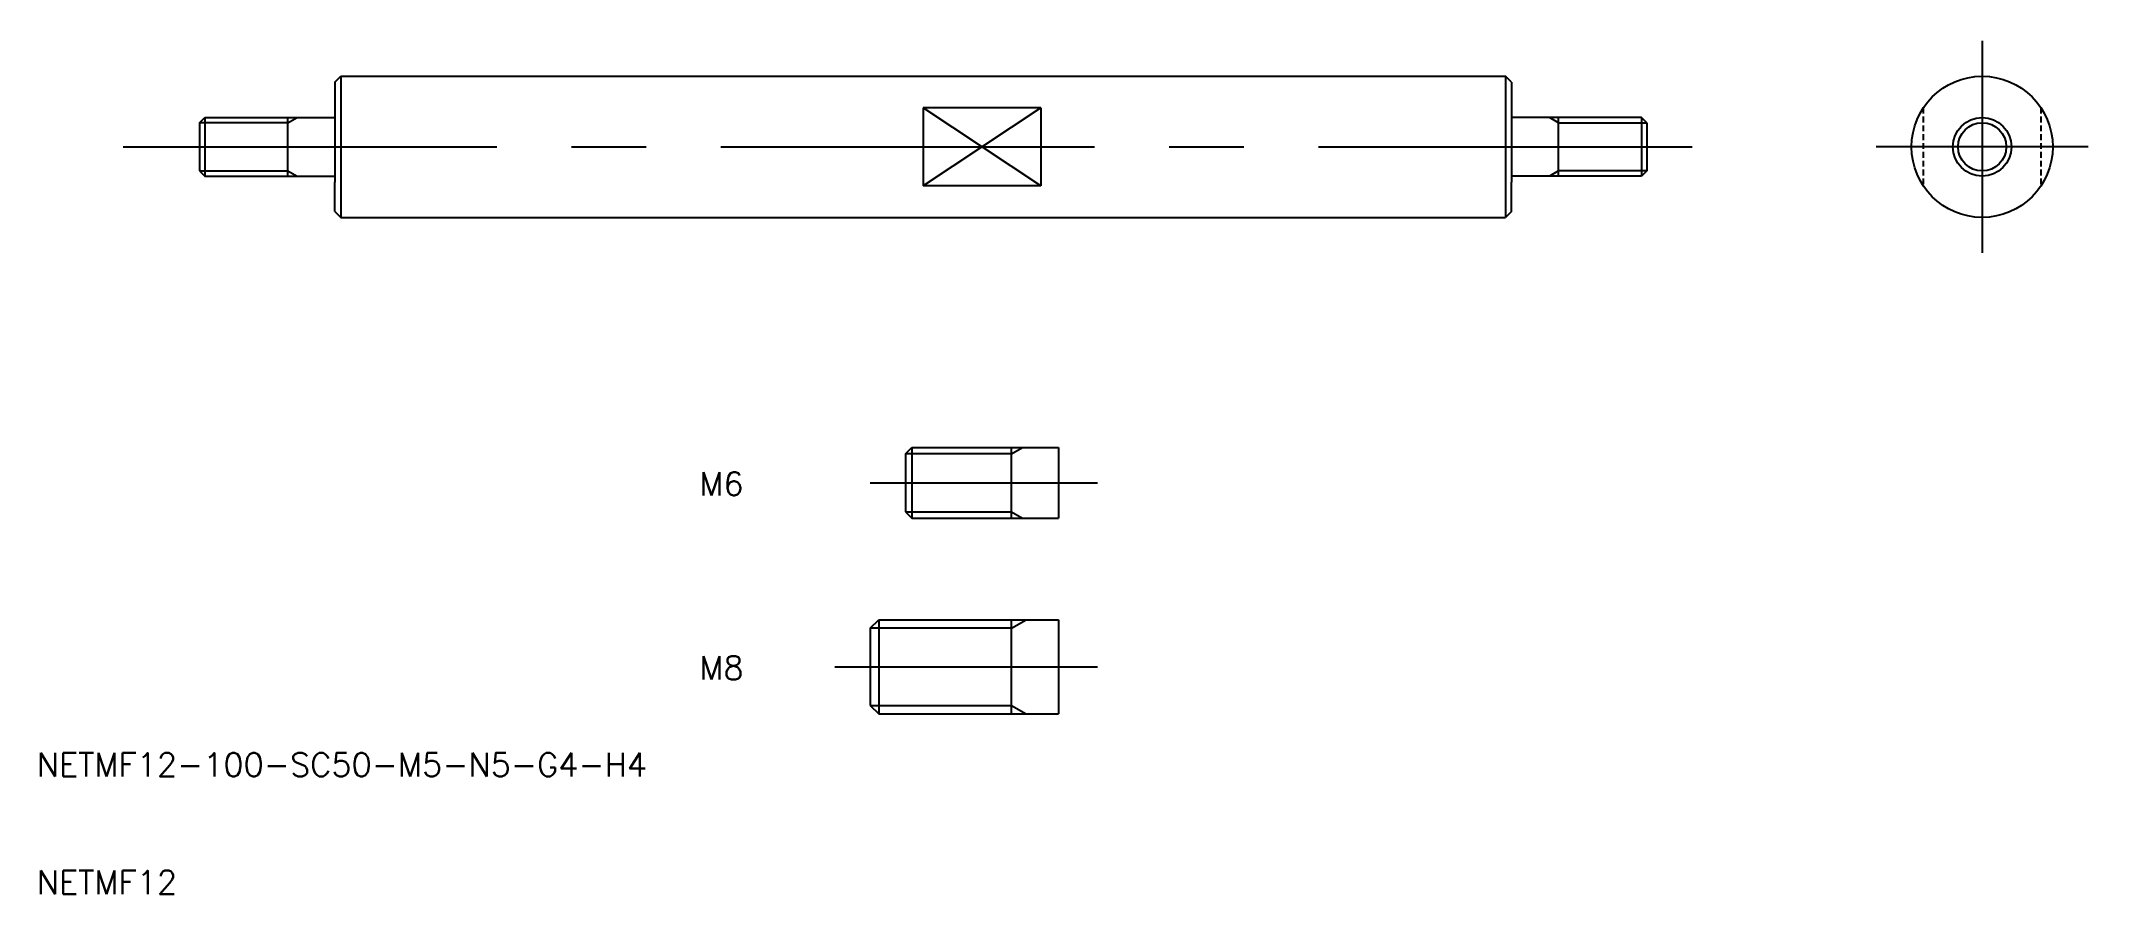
# Model space of a CAD drawing. Extents: x 225 to 399, y -14 to 59.
import ezdxf

# ---------------------------------------------------------------- set-up
doc = ezdxf.new("R2010")
doc.units = 0
doc.linetypes.add('CENTER', pattern=[50.8, 31.75, -6.35, 6.35, -6.35])
doc.linetypes.add('DASHED', pattern=[0.75, 0.5, -0.25])
doc.layers.get('0').update_dxf_attribs({"linetype": 'CONTINUOUS'})
doc.layers.add('CENTER', color=1, linetype='CENTER')
doc.styles.get("Standard").update_dxf_attribs({"font": 'txt.shx', "bigfont": 'extfont.shx'})

msp = doc.modelspace()

# ---------------------------------------------------------------- linework, layer by layer
at = {"color": 7, "linetype": 'CONTINUOUS'}
for p, q in [((250, 55.5), (250.5, 56)), ((250.5, 56), (349.5, 56)), ((250.5, 56), (250.5, 44)), ((349.5, 56), (349.5, 44)), ((350, 55.5), (349.5, 56)), ((250, 55.5), (250, 53)), ((350, 55.5), (350, 53)), ((238.5, 52.05), (238.95, 52.5)), ((238.95, 52.5), (250, 52.5)), ((238.95, 52.5), (238.95, 47.5)), ((246, 47.5), (246, 52.5)), ((250, 53), (250, 47)), ((300, 53.32), (300, 46.68)), ((310, 53.32), (300, 53.32)), ((310, 53.32), (310, 46.68)), ((350, 53), (350, 47)), ((361.05, 52.5), (350, 52.5)), ((354, 47.5), (354, 52.5)), ((361.5, 52.05), (361.05, 52.5)), ((361.05, 52.5), (361.05, 47.5)), ((238.5, 52.05), (238.5, 47.95)), ((361.5, 52.05), (361.5, 47.95)), ((238.5, 47.95), (238.95, 47.5)), ((238.95, 47.5), (250, 47.5)), ((250, 44.5), (250, 47)), ((361.05, 47.5), (350, 47.5)), ((350, 44.5), (350, 47)), ((361.5, 47.95), (361.05, 47.5)), ((310, 46.68), (300, 46.68)), ((250, 44.5), (250.5, 44)), ((250.5, 44), (349.5, 44)), ((350, 44.5), (349.5, 44)), ((298.49, 23.9), (299.03, 24.45)), ((299.03, 24.45), (299.03, 18.45)), ((299.03, 24.45), (311.49, 24.45)), ((307.49, 18.45), (307.49, 24.45)), ((311.49, 24.45), (311.49, 18.45)), ((298.49, 23.9), (298.49, 18.99)), ((298.49, 18.99), (299.03, 18.45)), ((299.03, 18.45), (311.49, 18.45)), ((295.49, 9.08), (296.22, 9.8)), ((295.49, 9.08), (295.49, 2.52)), ((296.22, 9.8), (311.49, 9.8)), ((296.22, 9.8), (296.22, 1.8)), ((307.49, 1.8), (307.49, 9.8)), ((311.49, 9.8), (311.49, 1.8)), ((295.49, 2.52), (296.22, 1.8)), ((296.22, 1.8), (311.49, 1.8))]:
    msp.add_line(p, q, dxfattribs=at)
at = {"color": 3, "linetype": 'CONTINUOUS'}
for p, q in [((246, 52.05), (246.78, 52.5)), ((310, 53.32), (300, 46.68)), ((310, 46.68), (300, 53.32)), ((354, 52.05), (353.22, 52.5)), ((246, 52.05), (238.5, 52.05)), ((354, 52.05), (361.5, 52.05)), ((238.5, 47.95), (246, 47.95)), ((246, 47.95), (246.78, 47.5)), ((354, 47.95), (353.22, 47.5)), ((361.5, 47.95), (354, 47.95)), ((307.49, 23.9), (308.43, 24.45)), ((307.49, 23.9), (298.49, 23.9)), ((298.49, 18.99), (307.49, 18.99)), ((307.49, 18.99), (308.43, 18.45)), ((307.49, 9.08), (295.49, 9.08)), ((307.49, 9.08), (308.74, 9.8)), ((295.49, 2.52), (307.49, 2.52)), ((307.49, 2.52), (308.74, 1.8))]:
    msp.add_line(p, q, dxfattribs=at)
at = {"color": 3, "linetype": 'DASHED'}
for p, q in [((385, 53.32), (385, 46.68)), ((395, 53.32), (395, 46.68))]:
    msp.add_line(p, q, dxfattribs=at)
at = {"color": 7, "linetype": 'CONTINUOUS'}
for radius in [6, 2.5]:
    msp.add_circle((390, 50), radius, dxfattribs=at)
at = {"color": 3, "linetype": 'CONTINUOUS'}
msp.add_circle((390, 50), 2.05, dxfattribs=at)
at = {"layer": 'CENTER', "color": 1, "linetype": 'CENTER'}
for p, q in [((390, 59), (390, 41)), ((390, 59), (390, 41)), ((390, 59), (390, 41)), ((232, 50), (368, 50)), ((399, 50), (381, 50)), ((295.49, 21.45), (314.82, 21.45)), ((292.49, 5.8), (314.82, 5.8))]:
    msp.add_line(p, q, dxfattribs=at)

# ---------------------------------------------------------------- texts
at = {"color": 7, "linetype": 'CONTINUOUS'}
for s, p in [('M6', (280.97, 20.36)), ('M8', (280.97, 4.72)), ('NETMF12-100-SC50-M5-N5-G4-H4', (224.67, -3.51)), ('NETMF12', (224.67, -13.51))]:
    msp.add_text(s, height=2, dxfattribs=at).set_placement(p)

doc.saveas('drawing.dxf')
